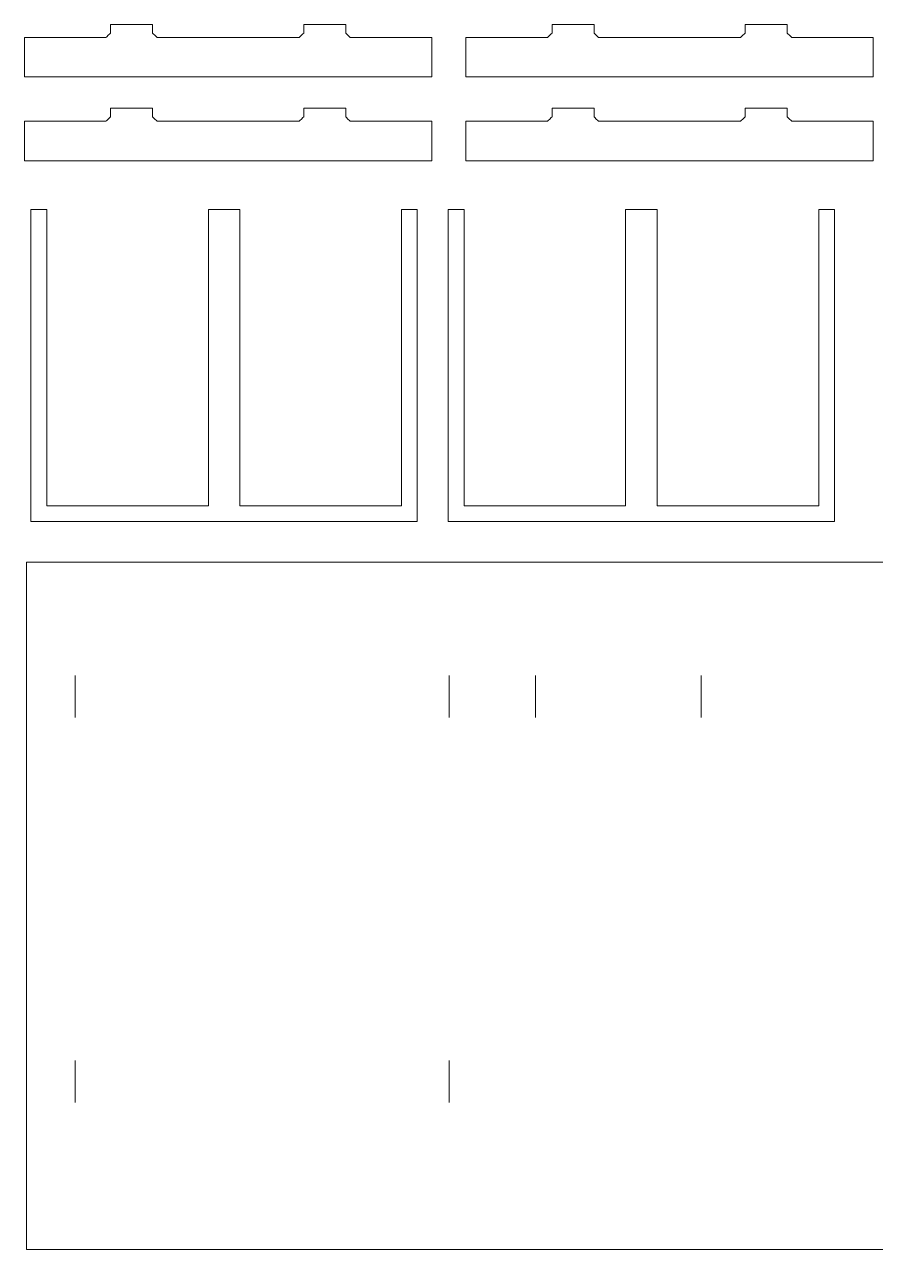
# Model space of a CAD drawing. Header units: millimetres. Extents: x -209 to 222, y -106 to 104.
# Drawn here: x -209.5 to -63.5, y -105.6 to 104.4 of the extents above; entities that cross this region are included whole.
import ezdxf

# ---------------------------------------------------------------- set-up
doc = ezdxf.new("R2010")
doc.units = ezdxf.units.MM
doc.header["$MEASUREMENT"] = 0
doc.layers.add('Capa 1', color=7, linetype='Continuous')

msp = doc.modelspace()

# ---------------------------------------------------------------- linework, layer by layer
at = {"layer": 'Capa 1', "color": 93, "lineweight": 18}
for points, knots in [([(-209.4772, 95.4098), (-209.4813, 95.4098), (-209.4847, 95.4132), (-209.4847, 95.4173), (-209.4847, 95.4173), (-209.4847, 95.4173), (-209.4848, 102.1522), (-209.4848, 102.1522), (-209.4848, 102.1522), (-209.4848, 102.1563), (-209.4814, 102.1597), (-209.4773, 102.1597), (-209.4773, 102.1597), (-209.4773, 102.1597), (-195.5295, 102.1597), (-195.5295, 102.1597), (-195.5295, 102.1597), (-195.5254, 102.1597), (-195.5187, 102.1604), (-195.5147, 102.1612), (-195.5147, 102.1612), (-195.5147, 102.1612), (-194.7264, 102.9497), (-194.7264, 102.9497), (-194.7264, 102.9497), (-194.7256, 102.9537), (-194.7249, 102.9604), (-194.7249, 102.9645), (-194.7249, 102.9645), (-194.7249, 102.9645), (-194.7249, 104.4022), (-194.7249, 104.4022), (-194.7249, 104.4022), (-194.7249, 104.4063), (-194.7215, 104.4097), (-194.7174, 104.4097), (-194.7174, 104.4097), (-194.7174, 104.4097), (-187.5323, 104.4097), (-187.5323, 104.4097), (-187.5323, 104.4097), (-187.5282, 104.4097), (-187.5248, 104.4063), (-187.5248, 104.4022), (-187.5248, 104.4022), (-187.5248, 104.4022), (-187.5248, 102.9646), (-187.5248, 102.9646), (-187.5248, 102.9646), (-187.5248, 102.9605), (-187.5241, 102.9538), (-187.5233, 102.9498), (-187.5233, 102.9498), (-187.5233, 102.9498), (-186.7348, 102.1613), (-186.7348, 102.1613), (-186.7348, 102.1613), (-186.7308, 102.1605), (-186.7241, 102.1598), (-186.7199, 102.1598), (-186.7199, 102.1598), (-186.7199, 102.1598), (-162.4095, 102.1598), (-162.4095, 102.1598), (-162.4095, 102.1598), (-162.4054, 102.1598), (-162.3987, 102.1605), (-162.3946, 102.1613), (-162.3946, 102.1613), (-162.3946, 102.1613), (-161.6063, 102.9498), (-161.6063, 102.9498), (-161.6063, 102.9498), (-161.6055, 102.9538), (-161.6048, 102.9605), (-161.6048, 102.9646), (-161.6048, 102.9646), (-161.6048, 102.9646), (-161.6049, 104.4022), (-161.6049, 104.4022), (-161.6049, 104.4022), (-161.6049, 104.4063), (-161.6015, 104.4097), (-161.5974, 104.4097), (-161.5974, 104.4097), (-161.5974, 104.4097), (-154.4123, 104.4097), (-154.4123, 104.4097), (-154.4123, 104.4097), (-154.4082, 104.4097), (-154.4048, 104.4063), (-154.4048, 104.4022), (-154.4048, 104.4022), (-154.4048, 104.4022), (-154.4048, 102.9646), (-154.4048, 102.9646), (-154.4048, 102.9646), (-154.4048, 102.9605), (-154.4041, 102.9538), (-154.4033, 102.9498), (-154.4033, 102.9498), (-154.4033, 102.9498), (-153.6148, 102.1613), (-153.6148, 102.1613), (-153.6148, 102.1613), (-153.6108, 102.1605), (-153.6041, 102.1598), (-153.6, 102.1598), (-153.6, 102.1598), (-153.6, 102.1598), (-139.6522, 102.1598), (-139.6522, 102.1598), (-139.6522, 102.1598), (-139.6481, 102.1598), (-139.6447, 102.1564), (-139.6447, 102.1523), (-139.6447, 102.1523), (-139.6447, 102.1523), (-139.6447, 95.4173), (-139.6447, 95.4173), (-139.6447, 95.4173), (-139.6447, 95.4132), (-139.6481, 95.4098), (-139.6522, 95.4098), (-139.6522, 95.4098), (-139.6522, 95.4098), (-209.4772, 95.4098), (-209.4772, 95.4098)], [0, 0, 0, 0, 0.03030303, 0.03030303, 0.03030303, 0.03030304, 0.06060606, 0.06060606, 0.06060606, 0.06060607, 0.09090909, 0.09090909, 0.09090909, 0.0909091, 0.12121212, 0.12121212, 0.12121212, 0.12121213, 0.15151515, 0.15151515, 0.15151515, 0.15151516, 0.18181818, 0.18181818, 0.18181818, 0.18181819, 0.21212121, 0.21212121, 0.21212121, 0.21212122, 0.24242424, 0.24242424, 0.24242424, 0.24242425, 0.27272727, 0.27272727, 0.27272727, 0.27272728, 0.3030303, 0.3030303, 0.3030303, 0.30303031, 0.33333333, 0.33333333, 0.33333333, 0.33333334, 0.36363636, 0.36363636, 0.36363636, 0.36363637, 0.39393939, 0.39393939, 0.39393939, 0.3939394, 0.42424242, 0.42424242, 0.42424242, 0.42424243, 0.45454545, 0.45454545, 0.45454545, 0.45454546, 0.48484848, 0.48484848, 0.48484848, 0.48484849, 0.51515152, 0.51515152, 0.51515152, 0.51515153, 0.54545455, 0.54545455, 0.54545455, 0.54545456, 0.57575758, 0.57575758, 0.57575758, 0.57575759, 0.60606061, 0.60606061, 0.60606061, 0.60606062, 0.63636364, 0.63636364, 0.63636364, 0.63636365, 0.66666667, 0.66666667, 0.66666667, 0.66666668, 0.6969697, 0.6969697, 0.6969697, 0.69696971, 0.72727273, 0.72727273, 0.72727273, 0.72727274, 0.75757576, 0.75757576, 0.75757576, 0.75757577, 0.78787879, 0.78787879, 0.78787879, 0.7878788, 0.81818182, 0.81818182, 0.81818182, 0.81818183, 0.84848485, 0.84848485, 0.84848485, 0.84848486, 0.87878788, 0.87878788, 0.87878788, 0.87878789, 0.90909091, 0.90909091, 0.90909091, 0.90909092, 0.93939394, 0.93939394, 0.93939394, 0.93939395, 1, 1, 1, 1]), ([(-63.9441, 95.41), (-63.94, 95.41), (-63.9366, 95.4134), (-63.9366, 95.4175), (-63.9366, 95.4175), (-63.9366, 95.4175), (-63.9366, 102.1525), (-63.9366, 102.1525), (-63.9366, 102.1525), (-63.9366, 102.1566), (-63.94, 102.16), (-63.9441, 102.16), (-63.9441, 102.16), (-63.9441, 102.16), (-77.8918, 102.16), (-77.8918, 102.16), (-77.8918, 102.16), (-77.8959, 102.16), (-77.9026, 102.1607), (-77.9066, 102.1615), (-77.9066, 102.1615), (-77.9066, 102.1615), (-78.6951, 102.95), (-78.6951, 102.95), (-78.6951, 102.95), (-78.6959, 102.954), (-78.6966, 102.9607), (-78.6966, 102.9648), (-78.6966, 102.9648), (-78.6966, 102.9648), (-78.6967, 104.4025), (-78.6967, 104.4025), (-78.6967, 104.4025), (-78.6967, 104.4066), (-78.7001, 104.41), (-78.7042, 104.41), (-78.7042, 104.41), (-78.7042, 104.41), (-85.889, 104.41), (-85.889, 104.41), (-85.889, 104.41), (-85.8931, 104.41), (-85.8965, 104.4066), (-85.8965, 104.4025), (-85.8965, 104.4025), (-85.8965, 104.4025), (-85.8965, 102.9649), (-85.8965, 102.9649), (-85.8965, 102.9649), (-85.8965, 102.9608), (-85.8972, 102.9541), (-85.898, 102.9501), (-85.898, 102.9501), (-85.898, 102.9501), (-86.6865, 102.1616), (-86.6865, 102.1616), (-86.6865, 102.1616), (-86.6905, 102.1608), (-86.6972, 102.1601), (-86.7014, 102.1601), (-86.7014, 102.1601), (-86.7014, 102.1601), (-111.0117, 102.16), (-111.0117, 102.16), (-111.0117, 102.16), (-111.0158, 102.16), (-111.0225, 102.1607), (-111.0266, 102.1615), (-111.0266, 102.1615), (-111.0266, 102.1615), (-111.8149, 102.95), (-111.8149, 102.95), (-111.8149, 102.95), (-111.8157, 102.954), (-111.8164, 102.9607), (-111.8164, 102.9648), (-111.8164, 102.9648), (-111.8164, 102.9648), (-111.8164, 104.4025), (-111.8164, 104.4025), (-111.8164, 104.4025), (-111.8164, 104.4066), (-111.8198, 104.41), (-111.8239, 104.41), (-111.8239, 104.41), (-111.8239, 104.41), (-119.0092, 104.41), (-119.0092, 104.41), (-119.0092, 104.41), (-119.0133, 104.41), (-119.0167, 104.4066), (-119.0167, 104.4025), (-119.0167, 104.4025), (-119.0167, 104.4025), (-119.0167, 102.9649), (-119.0167, 102.9649), (-119.0167, 102.9649), (-119.0167, 102.9608), (-119.0174, 102.9541), (-119.0182, 102.9501), (-119.0182, 102.9501), (-119.0182, 102.9501), (-119.8067, 102.1616), (-119.8067, 102.1616), (-119.8067, 102.1616), (-119.8107, 102.1608), (-119.8174, 102.1601), (-119.8216, 102.1601), (-119.8216, 102.1601), (-119.8216, 102.1601), (-133.7691, 102.16), (-133.7691, 102.16), (-133.7691, 102.16), (-133.7732, 102.16), (-133.7766, 102.1566), (-133.7766, 102.1525), (-133.7766, 102.1525), (-133.7766, 102.1525), (-133.7766, 95.4175), (-133.7766, 95.4175), (-133.7766, 95.4175), (-133.7766, 95.4134), (-133.7732, 95.41), (-133.7691, 95.41), (-133.7691, 95.41), (-133.7691, 95.41), (-63.9441, 95.4101), (-63.9441, 95.4101), (-63.9441, 95.4101), (-63.9441, 95.4101), (-63.9441, 95.41), (-63.9441, 95.41)], [0, 0, 0, 0, 0.02941176, 0.02941176, 0.02941176, 0.02941177, 0.05882353, 0.05882353, 0.05882353, 0.05882354, 0.08823529, 0.08823529, 0.08823529, 0.0882353, 0.11764706, 0.11764706, 0.11764706, 0.11764707, 0.14705882, 0.14705882, 0.14705882, 0.14705883, 0.17647059, 0.17647059, 0.17647059, 0.1764706, 0.20588235, 0.20588235, 0.20588235, 0.20588236, 0.23529412, 0.23529412, 0.23529412, 0.23529413, 0.26470588, 0.26470588, 0.26470588, 0.26470589, 0.29411765, 0.29411765, 0.29411765, 0.29411766, 0.32352941, 0.32352941, 0.32352941, 0.32352942, 0.35294118, 0.35294118, 0.35294118, 0.35294119, 0.38235294, 0.38235294, 0.38235294, 0.38235295, 0.41176471, 0.41176471, 0.41176471, 0.41176472, 0.44117647, 0.44117647, 0.44117647, 0.44117648, 0.47058824, 0.47058824, 0.47058824, 0.47058825, 0.5, 0.5, 0.5, 0.50000001, 0.52941176, 0.52941176, 0.52941176, 0.52941177, 0.55882353, 0.55882353, 0.55882353, 0.55882354, 0.58823529, 0.58823529, 0.58823529, 0.5882353, 0.61764706, 0.61764706, 0.61764706, 0.61764707, 0.64705882, 0.64705882, 0.64705882, 0.64705883, 0.67647059, 0.67647059, 0.67647059, 0.6764706, 0.70588235, 0.70588235, 0.70588235, 0.70588236, 0.73529412, 0.73529412, 0.73529412, 0.73529413, 0.76470588, 0.76470588, 0.76470588, 0.76470589, 0.79411765, 0.79411765, 0.79411765, 0.79411766, 0.82352941, 0.82352941, 0.82352941, 0.82352942, 0.85294118, 0.85294118, 0.85294118, 0.85294119, 0.88235294, 0.88235294, 0.88235294, 0.88235295, 0.91176471, 0.91176471, 0.91176471, 0.91176472, 0.94117647, 0.94117647, 0.94117647, 0.94117648, 1, 1, 1, 1]), ([(-139.6523, 81.0608), (-139.6482, 81.0608), (-139.6448, 81.0642), (-139.6448, 81.0683), (-139.6448, 81.0683), (-139.6448, 81.0683), (-139.6448, 87.8033), (-139.6448, 87.8033), (-139.6448, 87.8033), (-139.6448, 87.8074), (-139.6482, 87.8108), (-139.6523, 87.8108), (-139.6523, 87.8108), (-139.6523, 87.8108), (-153.6, 87.8107), (-153.6, 87.8107), (-153.6, 87.8107), (-153.6041, 87.8107), (-153.6108, 87.8114), (-153.6148, 87.8122), (-153.6148, 87.8122), (-153.6148, 87.8122), (-154.4033, 88.6007), (-154.4033, 88.6007), (-154.4033, 88.6007), (-154.4041, 88.6047), (-154.4048, 88.6114), (-154.4048, 88.6155), (-154.4048, 88.6155), (-154.4048, 88.6155), (-154.4048, 90.0531), (-154.4048, 90.0531), (-154.4048, 90.0531), (-154.4048, 90.0572), (-154.4082, 90.0606), (-154.4123, 90.0606), (-154.4123, 90.0606), (-154.4123, 90.0606), (-161.5975, 90.0607), (-161.5975, 90.0607), (-161.5975, 90.0607), (-161.6016, 90.0607), (-161.605, 90.0573), (-161.605, 90.0532), (-161.605, 90.0532), (-161.605, 90.0532), (-161.605, 88.6156), (-161.605, 88.6156), (-161.605, 88.6156), (-161.605, 88.6115), (-161.6057, 88.6048), (-161.6065, 88.6008), (-161.6065, 88.6008), (-161.6065, 88.6008), (-162.3948, 87.8123), (-162.3948, 87.8123), (-162.3948, 87.8123), (-162.3988, 87.8115), (-162.4055, 87.8108), (-162.4097, 87.8108), (-162.4097, 87.8108), (-162.4097, 87.8108), (-186.72, 87.8107), (-186.72, 87.8107), (-186.72, 87.8107), (-186.7241, 87.8107), (-186.7308, 87.8114), (-186.7349, 87.8122), (-186.7349, 87.8122), (-186.7349, 87.8122), (-187.5234, 88.6007), (-187.5234, 88.6007), (-187.5234, 88.6007), (-187.5242, 88.6047), (-187.5249, 88.6114), (-187.5249, 88.6155), (-187.5249, 88.6155), (-187.5249, 88.6155), (-187.5249, 90.0531), (-187.5249, 90.0531), (-187.5249, 90.0531), (-187.5249, 90.0572), (-187.5283, 90.0606), (-187.5324, 90.0606), (-187.5324, 90.0606), (-187.5324, 90.0606), (-194.7175, 90.0607), (-194.7175, 90.0607), (-194.7175, 90.0607), (-194.7216, 90.0607), (-194.725, 90.0573), (-194.725, 90.0532), (-194.725, 90.0532), (-194.725, 90.0532), (-194.725, 88.6156), (-194.725, 88.6156), (-194.725, 88.6156), (-194.725, 88.6115), (-194.7257, 88.6048), (-194.7265, 88.6008), (-194.7265, 88.6008), (-194.7265, 88.6008), (-195.5148, 87.8123), (-195.5148, 87.8123), (-195.5148, 87.8123), (-195.5188, 87.8115), (-195.5255, 87.8108), (-195.5296, 87.8108), (-195.5296, 87.8108), (-195.5296, 87.8108), (-209.4772, 87.8107), (-209.4772, 87.8107), (-209.4772, 87.8107), (-209.4813, 87.8107), (-209.4847, 87.8073), (-209.4847, 87.8032), (-209.4847, 87.8032), (-209.4847, 87.8032), (-209.4847, 81.0682), (-209.4847, 81.0682), (-209.4847, 81.0682), (-209.4847, 81.0641), (-209.4813, 81.0607), (-209.4772, 81.0607), (-209.4772, 81.0607), (-209.4772, 81.0607), (-139.6523, 81.0608), (-139.6523, 81.0608)], [0, 0, 0, 0, 0.03030303, 0.03030303, 0.03030303, 0.03030304, 0.06060606, 0.06060606, 0.06060606, 0.06060607, 0.09090909, 0.09090909, 0.09090909, 0.0909091, 0.12121212, 0.12121212, 0.12121212, 0.12121213, 0.15151515, 0.15151515, 0.15151515, 0.15151516, 0.18181818, 0.18181818, 0.18181818, 0.18181819, 0.21212121, 0.21212121, 0.21212121, 0.21212122, 0.24242424, 0.24242424, 0.24242424, 0.24242425, 0.27272727, 0.27272727, 0.27272727, 0.27272728, 0.3030303, 0.3030303, 0.3030303, 0.30303031, 0.33333333, 0.33333333, 0.33333333, 0.33333334, 0.36363636, 0.36363636, 0.36363636, 0.36363637, 0.39393939, 0.39393939, 0.39393939, 0.3939394, 0.42424242, 0.42424242, 0.42424242, 0.42424243, 0.45454545, 0.45454545, 0.45454545, 0.45454546, 0.48484848, 0.48484848, 0.48484848, 0.48484849, 0.51515152, 0.51515152, 0.51515152, 0.51515153, 0.54545455, 0.54545455, 0.54545455, 0.54545456, 0.57575758, 0.57575758, 0.57575758, 0.57575759, 0.60606061, 0.60606061, 0.60606061, 0.60606062, 0.63636364, 0.63636364, 0.63636364, 0.63636365, 0.66666667, 0.66666667, 0.66666667, 0.66666668, 0.6969697, 0.6969697, 0.6969697, 0.69696971, 0.72727273, 0.72727273, 0.72727273, 0.72727274, 0.75757576, 0.75757576, 0.75757576, 0.75757577, 0.78787879, 0.78787879, 0.78787879, 0.7878788, 0.81818182, 0.81818182, 0.81818182, 0.81818183, 0.84848485, 0.84848485, 0.84848485, 0.84848486, 0.87878788, 0.87878788, 0.87878788, 0.87878789, 0.90909091, 0.90909091, 0.90909091, 0.90909092, 0.93939394, 0.93939394, 0.93939394, 0.93939395, 1, 1, 1, 1]), ([(-63.9441, 81.061), (-63.94, 81.061), (-63.9366, 81.0644), (-63.9366, 81.0685), (-63.9366, 81.0685), (-63.9366, 81.0685), (-63.9366, 87.8035), (-63.9366, 87.8035), (-63.9366, 87.8035), (-63.9366, 87.8076), (-63.94, 87.811), (-63.9441, 87.811), (-63.9441, 87.811), (-63.9441, 87.811), (-77.8918, 87.811), (-77.8918, 87.811), (-77.8918, 87.811), (-77.8959, 87.811), (-77.9026, 87.8117), (-77.9066, 87.8125), (-77.9066, 87.8125), (-77.9066, 87.8125), (-78.6951, 88.601), (-78.6951, 88.601), (-78.6951, 88.601), (-78.6959, 88.605), (-78.6966, 88.6117), (-78.6966, 88.6158), (-78.6966, 88.6158), (-78.6966, 88.6158), (-78.6966, 90.0534), (-78.6966, 90.0534), (-78.6966, 90.0534), (-78.6966, 90.0575), (-78.7, 90.0609), (-78.7041, 90.0609), (-78.7041, 90.0609), (-78.7041, 90.0609), (-85.889, 90.061), (-85.889, 90.061), (-85.889, 90.061), (-85.8931, 90.061), (-85.8965, 90.0576), (-85.8965, 90.0535), (-85.8965, 90.0535), (-85.8965, 90.0535), (-85.8965, 88.6159), (-85.8965, 88.6159), (-85.8965, 88.6159), (-85.8965, 88.6118), (-85.8972, 88.6051), (-85.898, 88.6011), (-85.898, 88.6011), (-85.898, 88.6011), (-86.6865, 87.8126), (-86.6865, 87.8126), (-86.6865, 87.8126), (-86.6905, 87.8118), (-86.6972, 87.8111), (-86.7014, 87.8111), (-86.7014, 87.8111), (-86.7014, 87.8111), (-111.0117, 87.811), (-111.0117, 87.811), (-111.0117, 87.811), (-111.0158, 87.811), (-111.0225, 87.8117), (-111.0266, 87.8125), (-111.0266, 87.8125), (-111.0266, 87.8125), (-111.8149, 88.601), (-111.8149, 88.601), (-111.8149, 88.601), (-111.8157, 88.605), (-111.8164, 88.6117), (-111.8164, 88.6158), (-111.8164, 88.6158), (-111.8164, 88.6158), (-111.8164, 90.0534), (-111.8164, 90.0534), (-111.8164, 90.0534), (-111.8164, 90.0575), (-111.8198, 90.0609), (-111.8239, 90.0609), (-111.8239, 90.0609), (-111.8239, 90.0609), (-119.0092, 90.061), (-119.0092, 90.061), (-119.0092, 90.061), (-119.0133, 90.061), (-119.0167, 90.0576), (-119.0167, 90.0535), (-119.0167, 90.0535), (-119.0167, 90.0535), (-119.0167, 88.6159), (-119.0167, 88.6159), (-119.0167, 88.6159), (-119.0167, 88.6118), (-119.0174, 88.6051), (-119.0182, 88.6011), (-119.0182, 88.6011), (-119.0182, 88.6011), (-119.8067, 87.8126), (-119.8067, 87.8126), (-119.8067, 87.8126), (-119.8107, 87.8118), (-119.8174, 87.8111), (-119.8216, 87.8111), (-119.8216, 87.8111), (-119.8216, 87.8111), (-133.7691, 87.811), (-133.7691, 87.811), (-133.7691, 87.811), (-133.7732, 87.811), (-133.7766, 87.8076), (-133.7766, 87.8035), (-133.7766, 87.8035), (-133.7766, 87.8035), (-133.7766, 81.0685), (-133.7766, 81.0685), (-133.7766, 81.0685), (-133.7766, 81.0644), (-133.7732, 81.061), (-133.7691, 81.061), (-133.7691, 81.061), (-133.7691, 81.061), (-63.9441, 81.061), (-63.9441, 81.061)], [0, 0, 0, 0, 0.03030303, 0.03030303, 0.03030303, 0.03030304, 0.06060606, 0.06060606, 0.06060606, 0.06060607, 0.09090909, 0.09090909, 0.09090909, 0.0909091, 0.12121212, 0.12121212, 0.12121212, 0.12121213, 0.15151515, 0.15151515, 0.15151515, 0.15151516, 0.18181818, 0.18181818, 0.18181818, 0.18181819, 0.21212121, 0.21212121, 0.21212121, 0.21212122, 0.24242424, 0.24242424, 0.24242424, 0.24242425, 0.27272727, 0.27272727, 0.27272727, 0.27272728, 0.3030303, 0.3030303, 0.3030303, 0.30303031, 0.33333333, 0.33333333, 0.33333333, 0.33333334, 0.36363636, 0.36363636, 0.36363636, 0.36363637, 0.39393939, 0.39393939, 0.39393939, 0.3939394, 0.42424242, 0.42424242, 0.42424242, 0.42424243, 0.45454545, 0.45454545, 0.45454545, 0.45454546, 0.48484848, 0.48484848, 0.48484848, 0.48484849, 0.51515152, 0.51515152, 0.51515152, 0.51515153, 0.54545455, 0.54545455, 0.54545455, 0.54545456, 0.57575758, 0.57575758, 0.57575758, 0.57575759, 0.60606061, 0.60606061, 0.60606061, 0.60606062, 0.63636364, 0.63636364, 0.63636364, 0.63636365, 0.66666667, 0.66666667, 0.66666667, 0.66666668, 0.6969697, 0.6969697, 0.6969697, 0.69696971, 0.72727273, 0.72727273, 0.72727273, 0.72727274, 0.75757576, 0.75757576, 0.75757576, 0.75757577, 0.78787879, 0.78787879, 0.78787879, 0.7878788, 0.81818182, 0.81818182, 0.81818182, 0.81818183, 0.84848485, 0.84848485, 0.84848485, 0.84848486, 0.87878788, 0.87878788, 0.87878788, 0.87878789, 0.90909091, 0.90909091, 0.90909091, 0.90909092, 0.93939394, 0.93939394, 0.93939394, 0.93939395, 1, 1, 1, 1]), ([(-177.9474, 72.6695), (-177.9515, 72.6695), (-177.9549, 72.6661), (-177.9549, 72.662), (-177.9549, 72.662), (-177.9549, 72.662), (-177.9549, 21.9173), (-177.9549, 21.9173), (-177.9549, 21.9173), (-177.9549, 21.9132), (-177.9583, 21.9098), (-177.9624, 21.9098), (-177.9624, 21.9098), (-177.9624, 21.9098), (-205.6672, 21.9098), (-205.6672, 21.9098), (-205.6672, 21.9098), (-205.6713, 21.9098), (-205.6747, 21.9132), (-205.6747, 21.9173), (-205.6747, 21.9173), (-205.6747, 21.9173), (-205.6747, 72.662), (-205.6747, 72.662), (-205.6747, 72.662), (-205.6747, 72.6661), (-205.6781, 72.6695), (-205.6822, 72.6695), (-205.6822, 72.6695), (-205.6822, 72.6695), (-208.3673, 72.6695), (-208.3673, 72.6695), (-208.3673, 72.6695), (-208.3714, 72.6695), (-208.3748, 72.6661), (-208.3748, 72.662), (-208.3748, 72.662), (-208.3748, 72.662), (-208.3748, 19.2172), (-208.3748, 19.2172), (-208.3748, 19.2172), (-208.3748, 19.2131), (-208.3714, 19.2097), (-208.3673, 19.2097), (-208.3673, 19.2097), (-208.3673, 19.2097), (-142.1421, 19.2097), (-142.1421, 19.2097), (-142.1421, 19.2097), (-142.138, 19.2097), (-142.1346, 19.2131), (-142.1346, 19.2172), (-142.1346, 19.2172), (-142.1346, 19.2172), (-142.1346, 72.662), (-142.1346, 72.662), (-142.1346, 72.662), (-142.1346, 72.6661), (-142.138, 72.6695), (-142.1421, 72.6695), (-142.1421, 72.6695), (-142.1421, 72.6695), (-144.8272, 72.6695), (-144.8272, 72.6695), (-144.8272, 72.6695), (-144.8313, 72.6695), (-144.8347, 72.6661), (-144.8347, 72.662), (-144.8347, 72.662), (-144.8347, 72.662), (-144.8347, 21.9173), (-144.8347, 21.9173), (-144.8347, 21.9173), (-144.8347, 21.9132), (-144.8381, 21.9098), (-144.8422, 21.9098), (-144.8422, 21.9098), (-144.8422, 21.9098), (-172.5472, 21.9098), (-172.5472, 21.9098), (-172.5472, 21.9098), (-172.5513, 21.9098), (-172.5547, 21.9132), (-172.5547, 21.9173), (-172.5547, 21.9173), (-172.5547, 21.9173), (-172.5547, 72.662), (-172.5547, 72.662), (-172.5547, 72.662), (-172.5547, 72.6661), (-172.5581, 72.6695), (-172.5622, 72.6695), (-172.5622, 72.6695), (-172.5622, 72.6695), (-177.9474, 72.6695), (-177.9474, 72.6695)], [0, 0, 0, 0, 0.04, 0.04, 0.04, 0.04000001, 0.08, 0.08, 0.08, 0.08000001, 0.12, 0.12, 0.12, 0.12000001, 0.16, 0.16, 0.16, 0.16000001, 0.2, 0.2, 0.2, 0.20000001, 0.24, 0.24, 0.24, 0.24000001, 0.28, 0.28, 0.28, 0.28000001, 0.32, 0.32, 0.32, 0.32000001, 0.36, 0.36, 0.36, 0.36000001, 0.4, 0.4, 0.4, 0.40000001, 0.44, 0.44, 0.44, 0.44000001, 0.48, 0.48, 0.48, 0.48000001, 0.52, 0.52, 0.52, 0.52000001, 0.56, 0.56, 0.56, 0.56000001, 0.6, 0.6, 0.6, 0.60000001, 0.64, 0.64, 0.64, 0.64000001, 0.68, 0.68, 0.68, 0.68000001, 0.72, 0.72, 0.72, 0.72000001, 0.76, 0.76, 0.76, 0.76000001, 0.8, 0.8, 0.8, 0.80000001, 0.84, 0.84, 0.84, 0.84000001, 0.88, 0.88, 0.88, 0.88000001, 0.92, 0.92, 0.92, 0.92000001, 1, 1, 1, 1]), ([(-106.3824, 72.6695), (-106.3865, 72.6695), (-106.3899, 72.6661), (-106.3899, 72.662), (-106.3899, 72.662), (-106.3899, 72.662), (-106.3899, 21.9173), (-106.3899, 21.9173), (-106.3899, 21.9173), (-106.3899, 21.9132), (-106.3933, 21.9098), (-106.3974, 21.9098), (-106.3974, 21.9098), (-106.3974, 21.9098), (-134.1024, 21.9098), (-134.1024, 21.9098), (-134.1024, 21.9098), (-134.1065, 21.9098), (-134.1099, 21.9132), (-134.1099, 21.9173), (-134.1099, 21.9173), (-134.1099, 21.9173), (-134.1099, 72.662), (-134.1099, 72.662), (-134.1099, 72.662), (-134.1099, 72.6661), (-134.1133, 72.6695), (-134.1174, 72.6695), (-134.1174, 72.6695), (-134.1174, 72.6695), (-136.8023, 72.6695), (-136.8023, 72.6695), (-136.8023, 72.6695), (-136.8064, 72.6695), (-136.8098, 72.6661), (-136.8098, 72.662), (-136.8098, 72.662), (-136.8098, 72.662), (-136.8098, 19.2172), (-136.8098, 19.2172), (-136.8098, 19.2172), (-136.8098, 19.2131), (-136.8064, 19.2097), (-136.8023, 19.2097), (-136.8023, 19.2097), (-136.8023, 19.2097), (-70.5774, 19.2097), (-70.5774, 19.2097), (-70.5774, 19.2097), (-70.5733, 19.2097), (-70.5699, 19.2131), (-70.5699, 19.2172), (-70.5699, 19.2172), (-70.5699, 19.2172), (-70.5699, 72.662), (-70.5699, 72.662), (-70.5699, 72.662), (-70.5699, 72.6661), (-70.5733, 72.6695), (-70.5774, 72.6695), (-70.5774, 72.6695), (-70.5774, 72.6695), (-73.262, 72.6695), (-73.262, 72.6695), (-73.262, 72.6695), (-73.2661, 72.6695), (-73.2695, 72.6661), (-73.2695, 72.662), (-73.2695, 72.662), (-73.2695, 72.662), (-73.2695, 21.9173), (-73.2695, 21.9173), (-73.2695, 21.9173), (-73.2695, 21.9132), (-73.2729, 21.9098), (-73.277, 21.9098), (-73.277, 21.9098), (-73.277, 21.9098), (-100.9822, 21.9098), (-100.9822, 21.9098), (-100.9822, 21.9098), (-100.9863, 21.9098), (-100.9897, 21.9132), (-100.9897, 21.9173), (-100.9897, 21.9173), (-100.9897, 21.9173), (-100.9897, 72.662), (-100.9897, 72.662), (-100.9897, 72.662), (-100.9897, 72.6661), (-100.9931, 72.6695), (-100.9972, 72.6695), (-100.9972, 72.6695), (-100.9972, 72.6695), (-106.3824, 72.6695), (-106.3824, 72.6695)], [0, 0, 0, 0, 0.04, 0.04, 0.04, 0.04000001, 0.08, 0.08, 0.08, 0.08000001, 0.12, 0.12, 0.12, 0.12000001, 0.16, 0.16, 0.16, 0.16000001, 0.2, 0.2, 0.2, 0.20000001, 0.24, 0.24, 0.24, 0.24000001, 0.28, 0.28, 0.28, 0.28000001, 0.32, 0.32, 0.32, 0.32000001, 0.36, 0.36, 0.36, 0.36000001, 0.4, 0.4, 0.4, 0.40000001, 0.44, 0.44, 0.44, 0.44000001, 0.48, 0.48, 0.48, 0.48000001, 0.52, 0.52, 0.52, 0.52000001, 0.56, 0.56, 0.56, 0.56000001, 0.6, 0.6, 0.6, 0.60000001, 0.64, 0.64, 0.64, 0.64000001, 0.68, 0.68, 0.68, 0.68000001, 0.72, 0.72, 0.72, 0.72000001, 0.76, 0.76, 0.76, 0.76000001, 0.8, 0.8, 0.8, 0.80000001, 0.84, 0.84, 0.84, 0.84000001, 0.88, 0.88, 0.88, 0.88000001, 0.92, 0.92, 0.92, 0.92000001, 1, 1, 1, 1]), ([(113.065, -105.6108), (113.0691, -105.6108), (113.0725, -105.6074), (113.0725, -105.6033), (113.0725, -105.6033), (113.0725, -105.6033), (113.0725, 12.2063), (113.0725, 12.2063), (113.0725, 12.2063), (113.0725, 12.2104), (113.0691, 12.2138), (113.065, 12.2138), (113.065, 12.2138), (113.065, 12.2138), (-209.12, 12.2138), (-209.12, 12.2138), (-209.12, 12.2138), (-209.1241, 12.2138), (-209.1275, 12.2104), (-209.1275, 12.2063), (-209.1275, 12.2063), (-209.1275, 12.2063), (-209.1275, -105.6033), (-209.1275, -105.6033), (-209.1275, -105.6033), (-209.1275, -105.6074), (-209.1241, -105.6108), (-209.12, -105.6108), (-209.12, -105.6108), (-209.12, -105.6108), (-28.2349, -105.6108), (-28.2349, -105.6108), (-28.2349, -105.6108), (-28.2308, -105.6108), (-28.2274, -105.6074), (-28.2274, -105.6033), (-28.2274, -105.6033), (-28.2274, -105.6033), (-28.2274, -99.2159), (-28.2274, -99.2159), (-28.2274, -99.2159), (-28.2274, -99.2118), (-28.2267, -99.2051), (-28.2259, -99.201), (-28.2259, -99.201), (-28.2259, -99.201), (-27.9617, -97.8795), (-27.43, -98.411), (-27.43, -98.411), (16.7384, -98.411), (60.9067, -98.411), (105.0751, -98.411), (105.0751, -98.411), (105.6069, -97.8795), (105.8713, -99.201), (105.8713, -99.201), (105.8713, -99.201), (105.8721, -99.205), (105.8728, -99.2117), (105.8728, -99.2159), (105.8728, -99.2159), (105.8728, -99.2159), (105.8728, -105.6033), (105.8728, -105.6033), (105.8728, -105.6033), (105.8728, -105.6074), (105.8762, -105.6108), (105.8803, -105.6108), (105.8803, -105.6108), (105.8803, -105.6108), (113.065, -105.6108), (113.065, -105.6108)], [0, 0, 0, 0, 0.05263158, 0.05263158, 0.05263158, 0.05263159, 0.10526316, 0.10526316, 0.10526316, 0.10526317, 0.15789474, 0.15789474, 0.15789474, 0.15789475, 0.21052632, 0.21052632, 0.21052632, 0.21052633, 0.26315789, 0.26315789, 0.26315789, 0.2631579, 0.31578947, 0.31578947, 0.31578947, 0.31578948, 0.36842105, 0.36842105, 0.36842105, 0.36842106, 0.42105263, 0.42105263, 0.42105263, 0.42105264, 0.47368421, 0.47368421, 0.47368421, 0.47368422, 0.52631579, 0.52631579, 0.52631579, 0.5263158, 0.57894737, 0.57894737, 0.57894737, 0.57894738, 0.63157895, 0.63157895, 0.63157895, 0.63157896, 0.68421053, 0.68421053, 0.68421053, 0.68421054, 0.73684211, 0.73684211, 0.73684211, 0.73684212, 0.78947368, 0.78947368, 0.78947368, 0.78947369, 0.84210526, 0.84210526, 0.84210526, 0.84210527, 0.89473684, 0.89473684, 0.89473684, 0.89473685, 1, 1, 1, 1])]:
    msp.add_open_spline(points, degree=3, knots=knots, dxfattribs=at)
at = {"layer": 'Capa 1', "color": 133, "lineweight": 18}
for points in [[(-200.8027, -7.1757), (-200.8027, -7.1757), (-200.8027, -14.3758), (-200.8027, -14.3758)], [(-136.6774, -7.1757), (-136.6774, -7.1757), (-136.6774, -14.3758), (-136.6774, -14.3758)], [(-121.8275, -14.3758), (-121.8275, -14.3758), (-121.8275, -7.1757), (-121.8275, -7.1757)], [(-93.4518, -7.1757), (-93.4518, -7.1757), (-93.4518, -14.3758), (-93.4518, -14.3758)], [(-200.8027, -80.4108), (-200.8027, -80.4108), (-200.8027, -73.211), (-200.8027, -73.211)], [(-136.6774, -73.211), (-136.6774, -73.211), (-136.6774, -80.4108), (-136.6774, -80.4108)]]:
    msp.add_open_spline(points, degree=3, dxfattribs=at)

doc.saveas('drawing.dxf')
